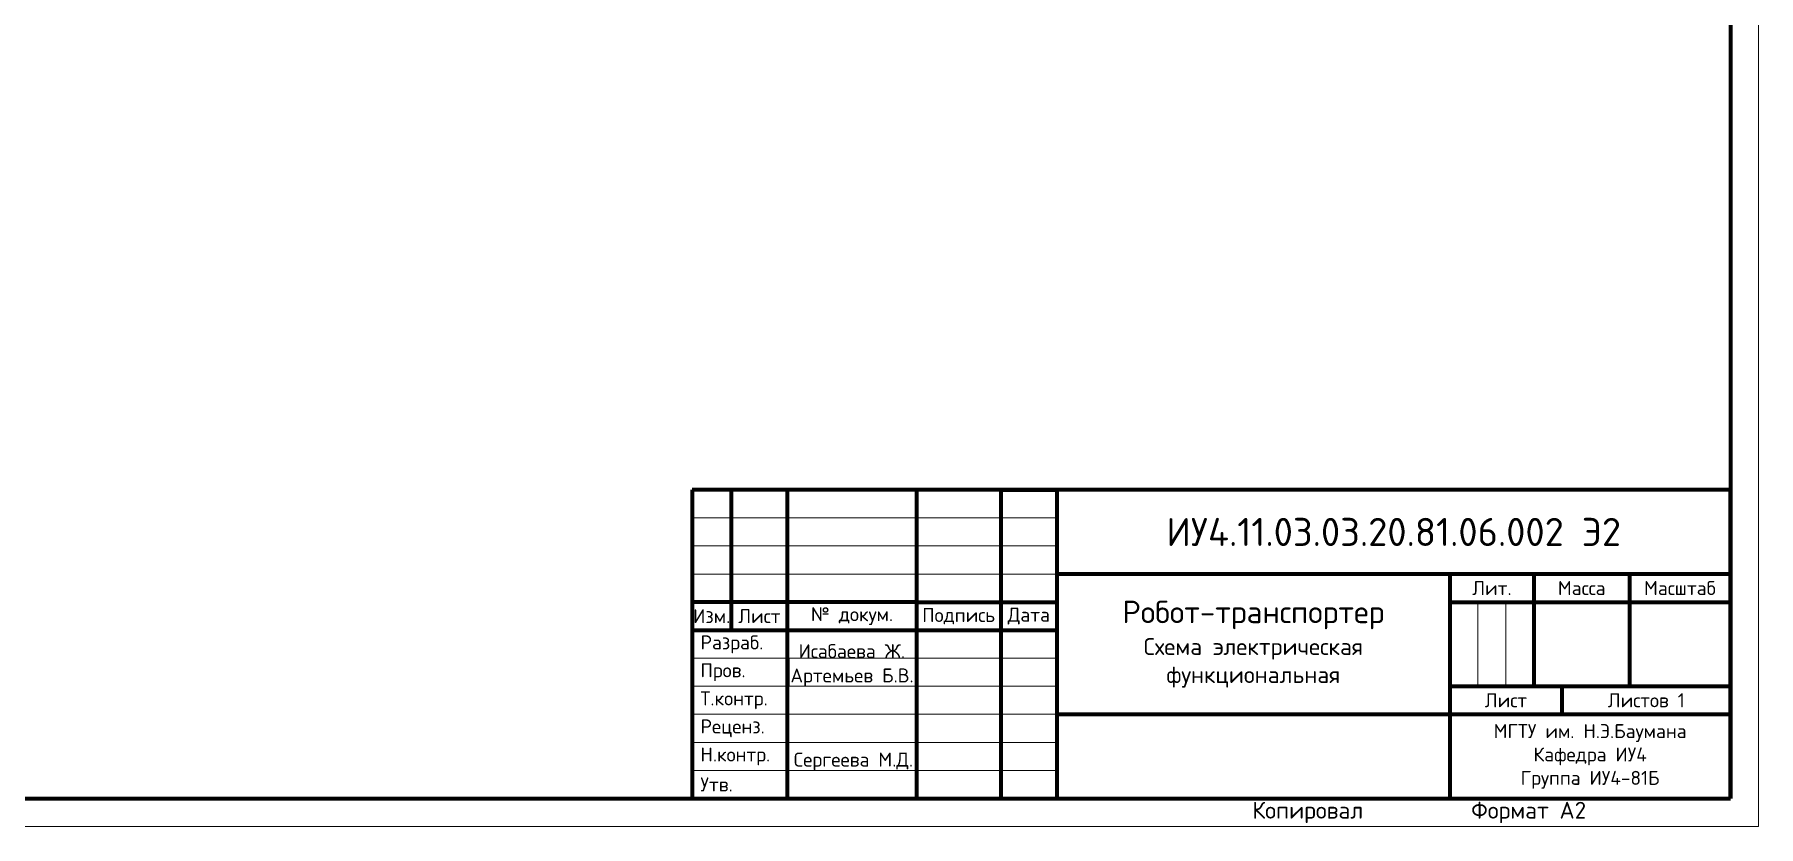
# Model space of a CAD drawing. Header units: millimetres. Extents: x -3633 to 871, y -630 to 261.
# Drawn here: x -2854.7 to -2547.5, y -579.4 to -438.3 of the extents above; entities that cross this region are included whole.
import ezdxf

# ---------------------------------------------------------------- set-up
doc = ezdxf.new("R2010")
doc.units = ezdxf.units.MM
doc.layers.add('border', color=7, linetype='Continuous', lineweight=70)
doc.layers.add('Text', color=7, linetype='Continuous', lineweight=18)
doc.styles.add('Main', font='isocpeur.ttf', dxfattribs={"height": 3})

msp = doc.modelspace()

# ---------------------------------------------------------------- linework, layer by layer
at = {"layer": 'border', "lineweight": 18}
for p, q in [((-2547.537, -579.45), (-2547.537, -159.45)), ((-2547.537, -579.45), (-2547.537, -159.45)), ((-2547.537, -159.45), (-2547.537, -579.45)), ((-2547.537, -579.45), (-2547.537, -159.45)), ((-2737.537, -524.45), (-2672.537, -524.45)), ((-2737.537, -529.45), (-2672.537, -529.45)), ((-2737.537, -529.45), (-2672.537, -529.45)), ((-2672.537, -534.45), (-2737.537, -534.45)), ((-2597.537, -539.45), (-2597.537, -554.45)), ((-2597.537, -554.45), (-2597.537, -539.45)), ((-2597.537, -539.45), (-2597.537, -554.45)), ((-2597.537, -554.45), (-2597.537, -539.45)), ((-2597.537, -539.45), (-2597.537, -554.45)), ((-2592.537, -539.45), (-2592.537, -554.45)), ((-2737.537, -554.45), (-2720.537, -554.45)), ((-2672.537, -554.45), (-2720.537, -554.45)), ((-2737.537, -559.45), (-2720.537, -559.45)), ((-2672.537, -559.45), (-2720.537, -559.45)), ((-2737.537, -564.45), (-2672.537, -564.45)), ((-3141.537, -579.45), (-2547.537, -579.45)), ((-2547.537, -579.45), (-3141.537, -579.45)), ((-2547.537, -579.45), (-2844.537, -579.45)), ((-2547.537, -579.45), (-2844.537, -579.45))]:
    msp.add_line(p, q, dxfattribs=at)
at = {"layer": 'border', "lineweight": 70}
for p, q in [((-2552.537, -164.45), (-2552.537, -574.45)), ((-2552.537, -519.45), (-2737.537, -519.45)), ((-2737.537, -519.45), (-2737.537, -574.45)), ((-2730.537, -519.45), (-2730.537, -544.45)), ((-2720.537, -574.45), (-2720.537, -519.45)), ((-2697.537, -519.45), (-2697.537, -574.45)), ((-2682.537, -519.45), (-2682.537, -574.45)), ((-2552.537, -574.45), (-2552.537, -519.45)), ((-2552.537, -534.45), (-2672.537, -534.45)), ((-2602.537, -534.45), (-2602.537, -574.45)), ((-2587.537, -534.45), (-2587.537, -554.45)), ((-2570.537, -534.45), (-2570.537, -554.45)), ((-2697.537, -539.45), (-2737.537, -539.45)), ((-2697.537, -539.45), (-2682.537, -539.45)), ((-2682.537, -539.45), (-2672.537, -539.45)), ((-2602.537, -539.45), (-2552.537, -539.45)), ((-2737.537, -544.45), (-2672.537, -544.45)), ((-2602.537, -554.45), (-2552.537, -554.45)), ((-2582.537, -559.45), (-2582.537, -554.45)), ((-2672.537, -559.45), (-2602.537, -559.45)), ((-2602.537, -559.45), (-2552.537, -559.45)), ((-3133.537, -574.45), (-2839.24, -574.45)), ((-2839.537, -574.45), (-2552.537, -574.45)), ((-2737.537, -574.45), (-2552.537, -574.45))]:
    msp.add_line(p, q, dxfattribs=at)
at = {"layer": 'border', "lineweight": 40}
for p, q in [((-2697.537, -519.45), (-2720.537, -519.45)), ((-2587.537, -519.45), (-2587.537, -519.45)), ((-2552.537, -519.45), (-2570.537, -519.45)), ((-2552.537, -534.45), (-2552.537, -539.45)), ((-2552.537, -534.45), (-2552.537, -539.45)), ((-2552.537, -574.45), (-2552.537, -574.45))]:
    msp.add_line(p, q, dxfattribs=at)
at = {"layer": 'border'}
for p, q in [((-2682.537, -519.45), (-2672.537, -519.45)), ((-2672.537, -519.45), (-2672.537, -574.45)), ((-2737.537, -524.45), (-2737.537, -524.45)), ((-2737.537, -539.45), (-2737.537, -544.45)), ((-2697.537, -539.45), (-2697.537, -544.45)), ((-2682.537, -539.45), (-2682.537, -544.45)), ((-2720.537, -549.45), (-2720.537, -544.45)), ((-2720.537, -549.45), (-2720.537, -554.45)), ((-2682.537, -546.95), (-2682.537, -546.95)), ((-2682.537, -546.95), (-2682.537, -546.95)), ((-2682.537, -546.95), (-2682.537, -546.95)), ((-2720.537, -551.95), (-2720.537, -551.95)), ((-2720.537, -559.45), (-2720.537, -559.45))]:
    msp.add_line(p, q, dxfattribs=at)
at = {"layer": 'border', "lineweight": 20}
for p, q in [((-2737.537, -549.45), (-2672.537, -549.45)), ((-2737.537, -549.45), (-2672.537, -549.45)), ((-2737.537, -569.45), (-2672.537, -569.45)), ((-2737.537, -569.45), (-2720.537, -569.45)), ((-2697.537, -569.45), (-2672.537, -569.45))]:
    msp.add_line(p, q, dxfattribs=at)

# ---------------------------------------------------------------- texts
at = {"layer": 'border', "char_height": 2.5, "attachment_point": 5, "style": 'Main'}
for s, insert, width in [('\\pxqc;Масса', (-2579.037, -536.95), 8.80675), ('\\pxqc;Масштаб', (-2561.537, -536.95), 12.13842), ('\\pxqc;№ докум.', (-2709.037, -541.95), 22.84084)]:
    msp.add_mtext(s, dxfattribs=dict(at, insert=insert, width=width))
at = {"layer": 'border', "style": 'Main'}
for s, width, gutter_width, insert, char_height, attachment_point in [('\\pxqc;Подпись', 5, 12.5, (-2690.037, -541.95), 2.5, 5), ('Изм.', 2.5, 12.5, (-2734.037, -541.95), 2.5, 5), ('\\pxqc;Лист', 5.19616, 12.5, (-2725.537, -541.95), 2.5, 5), ('Пров.', 7.5, 12.5, (-2736.037, -551.943), 2.5, 4), ('\\pxqc;Лист', 2.5, 12.5, (-2592.537, -556.95), 2.5, 5), ('Реценз.', 2.5, 12.5, (-2736.037, -561.951), 2.5, 4), ('\\pxqc;                  Копировал ', 70, 15, (-2645.037, -576.95), 3, 5), ('\\pxql;  Формат A2', 40.02094, 15, (-2582.537, -576.95), 3, 5)]:
    msp.add_mtext_dynamic_manual_height_columns(s, width=width, gutter_width=gutter_width, heights=[0], dxfattribs=dict(at, insert=insert, char_height=char_height, attachment_point=attachment_point))
at = {"layer": 'border', "char_height": 2.5, "style": 'Main'}
for s, insert, attachment_point in [('\\pxqc;Дата', (-2677.537, -541.95), 5), ('Разраб.', (-2736.037, -546.978), 4), ('Т.контр.', (-2736.037, -556.95), 4), ('\\pxqc;Листов 1 ', (-2567.537, -556.95), 5), ('Н.контр.', (-2736.037, -566.95), 4), ('Утв.', (-2736.037, -571.95), 4)]:
    msp.add_mtext(s, dxfattribs=dict(at, insert=insert, attachment_point=attachment_point))
at = {"layer": 'Text', "attachment_point": 5, "style": 'Main'}
for s, width, heights, insert, char_height in [('{\\H1.66667x;ИУ4.11.03.03.20.81.06.002 Э2}', 120, [15], (-2612.537, -526.95), 3), ('\\pxqc;{\\H1.33333x;Робот-транспортер}\\PСхема электрическая \\Pфункциональная', 60, [0], (-2637.537, -546.95), 3), ('\\pxqc;МГТУ им. Н.Э.Баумана\\P\\pq*;Кафедра ИУ4\\P\\pqc;Группа ИУ4-81Б', 47.99945, [14.024], (-2577.537, -566.95), 2.5)]:
    msp.add_mtext_dynamic_manual_height_columns(s, width=width, gutter_width=66.064, heights=heights, dxfattribs=dict(at, insert=insert, char_height=char_height))
at = {"layer": 'Text', "insert": (-2595.037, -536.95), "char_height": 2.5, "attachment_point": 5, "style": 'Main'}
msp.add_mtext('\\pxqc;Лит.', dxfattribs=at)
at = {"layer": 'Text', "char_height": 2.5, "attachment_point": 7, "style": 'Main'}
for s, insert, width in [('\\pxsm1.5,qc;Исабаева Ж.', (-2720.537, -549.45), 22.93053), ('\\pxsm1,qc;Артемьев Б.В.', (-2720.537, -554.45), 23), ('\\pxsm1.5,qc;Сергеева М.Д.', (-2720.537, -569.45), 23.51314)]:
    msp.add_mtext(s, dxfattribs=dict(at, insert=insert, width=width))

doc.saveas('drawing.dxf')
